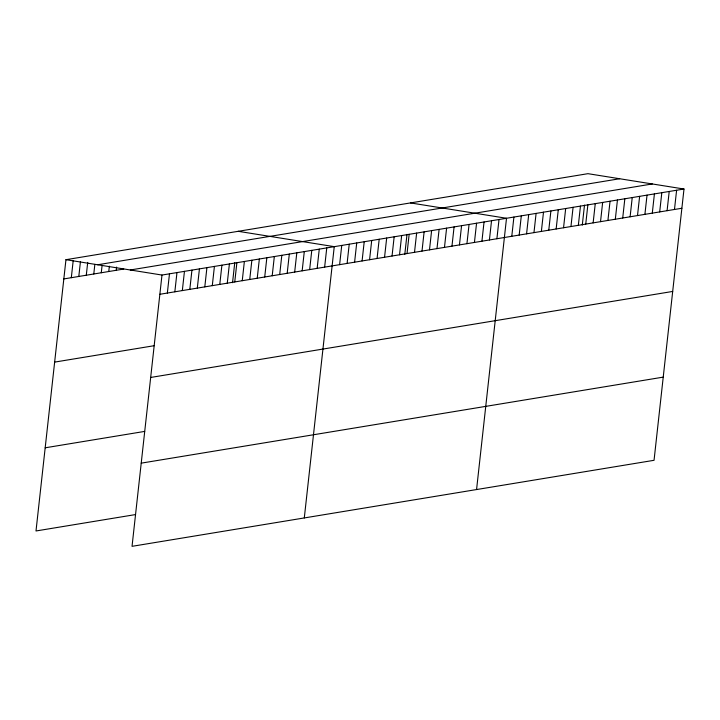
<?xml version="1.0" encoding="UTF-8"?>
<svg xmlns="http://www.w3.org/2000/svg" width="720" height="720" viewBox="0 0 720 720"><rect width="100%" height="100%" fill="white"/><g stroke="black" fill="none" stroke-linecap="round" stroke-linejoin="round"><path stroke-width="1.08" d="M684 189.027L161.982 275.049L132.039 546.327L654.048 460.305L684 189.027L587.961 173.673L65.952 259.695L36 530.973L135.504 514.575M71.316 277.695L73.206 260.595M78.804 276.462L80.46 261.504M86.292 275.229L87.714 262.404M93.789 273.996L94.851 264.375M101.277 272.763L102.105 265.284M108.765 271.53L109.35 266.184M116.253 270.288L116.604 267.084M167.355 293.049L169.479 273.807M174.843 291.807L176.967 272.574M182.331 290.574L184.455 271.341M189.819 289.341L191.943 270.108M197.307 288.108L199.431 268.875M204.804 286.875L206.919 267.642M212.292 285.642L214.416 266.409M219.78 284.409L221.904 265.167M227.268 283.176L229.392 263.934M232.542 282.708L234.747 262.746M234.756 281.934L236.88 262.701M242.253 280.701L244.368 261.468M249.741 279.468L251.865 260.235M257.229 278.235L259.353 259.002M264.717 277.002L266.841 257.769M272.205 275.769L274.329 256.536M279.702 274.536L281.817 255.294M287.19 273.294L289.314 254.061M294.678 272.061L296.802 252.828M302.166 270.828L304.29 251.595M309.654 269.595L311.778 250.362M317.151 268.362L319.266 249.129M324.639 267.129L326.763 247.896M304.299 517.941L334.251 246.654L238.212 231.309M339.615 264.663L341.739 245.421M347.103 263.421L349.227 244.188M354.6 262.188L356.715 242.955M362.088 260.955L364.212 241.722M369.576 259.722L371.7 240.489M377.064 258.489L379.188 239.256M384.552 257.256L386.676 238.023M392.04 256.023L394.164 236.781M399.537 254.781L401.661 235.548M404.802 254.322L407.007 234.36M407.025 253.548L409.149 234.315M414.513 252.315L416.637 233.082M422.001 251.082L424.125 231.849M429.489 249.849L431.613 230.616M436.986 248.616L439.11 229.383M444.474 247.383L446.598 228.15M451.962 246.15L454.086 226.908M459.45 244.908L461.574 225.675M466.938 243.675L469.062 224.442M474.435 242.442L476.559 223.209M481.923 241.209L484.047 221.976M489.411 239.976L491.535 220.743M496.899 238.743L499.023 219.51M476.568 489.546L506.511 218.268L410.481 202.923M511.785 236.286L513.909 217.053M519.183 235.071L521.307 215.838M526.581 233.847L528.696 214.614M533.97 232.632L536.094 213.399M541.368 231.417L543.492 212.175M548.766 230.193L550.89 210.96M556.155 228.978L558.279 209.745M563.553 227.754L565.677 208.521M570.951 226.539L573.075 207.306M578.34 225.324L580.464 206.082M582.291 225.072L584.496 205.11M585.738 224.1L587.862 204.867M593.136 222.885L595.26 203.652M600.525 221.661L602.649 202.428M607.923 220.446L610.047 201.213M615.321 219.231L617.445 199.989M622.719 218.007L624.834 198.774M630.108 216.792L632.232 197.559M637.506 215.568L639.63 196.335M644.904 214.353L647.028 195.12M652.293 213.138L654.417 193.896M659.691 211.914L661.815 192.681M667.089 210.699L669.213 191.466M674.478 209.475L676.602 190.242M97.641 264.762L619.659 178.74M63.828 278.928L123.741 269.055M130.293 269.982L652.311 183.96M159.858 294.282L681.876 208.26M54.639 362.106L154.152 345.708M150.678 377.451L672.696 291.438M45.18 447.804L144.693 431.406M141.219 463.149L663.237 377.127M65.952 259.695L161.982 275.049"/></g></svg>
